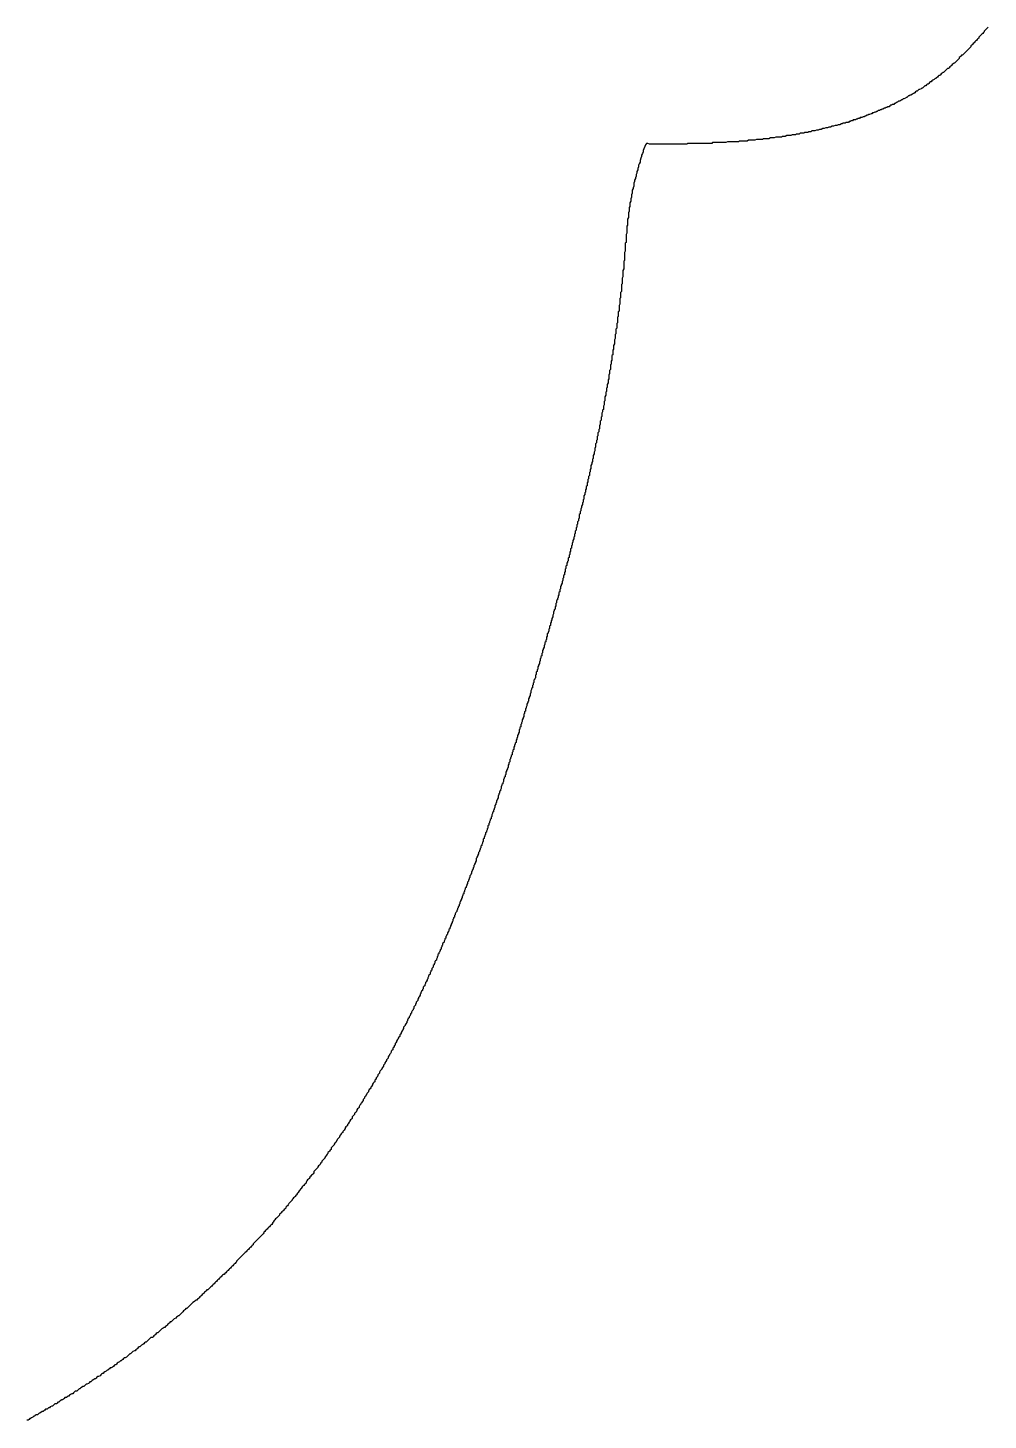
# Model space of a CAD drawing. Header units: millimetres. Extents: x 289 to 9778, y -894 to 6380.
# Drawn here: x 7128.67 to 7140.98, y -453.5 to -435.65 of the extents above; entities that cross this region are included whole.
import ezdxf

# ---------------------------------------------------------------- set-up
doc = ezdxf.new("R2010")
doc.units = ezdxf.units.MM

msp = doc.modelspace()

# ---------------------------------------------------------------- linework, layer by layer
msp.add_polyline3d([(7140.98, -435.643, 0), (7140.97, -435.653, 0), (7140.96, -435.663, 0), (7140.95, -435.673, 0), (7140.94, -435.683, 0), (7140.93, -435.693, 0), (7140.93, -435.703, 0), (7140.92, -435.713, 0), (7140.91, -435.723, 0), (7140.9, -435.733, 0), (7140.89, -435.743, 0), (7140.88, -435.753, 0), (7140.87, -435.763, 0), (7140.86, -435.773, 0), (7140.86, -435.783, 0), (7140.85, -435.793, 0), (7140.84, -435.803, 0), (7140.83, -435.813, 0), (7140.82, -435.823, 0), (7140.81, -435.833, 0), (7140.8, -435.843, 0), (7140.79, -435.853, 0), (7140.78, -435.863, 0), (7140.77, -435.873, 0), (7140.76, -435.883, 0), (7140.76, -435.893, 0), (7140.75, -435.903, 0), (7140.74, -435.913, 0), (7140.73, -435.923, 0), (7140.72, -435.933, 0), (7140.71, -435.943, 0), (7140.7, -435.953, 0), (7140.69, -435.963, 0), (7140.68, -435.973, 0), (7140.67, -435.983, 0), (7140.66, -435.993, 0), (7140.65, -436.003, 0), (7140.64, -436.003, 0), (7140.63, -436.013, 0), (7140.62, -436.023, 0), (7140.61, -436.033, 0), (7140.61, -436.043, 0), (7140.6, -436.053, 0), (7140.59, -436.063, 0), (7140.58, -436.073, 0), (7140.57, -436.083, 0), (7140.56, -436.093, 0), (7140.55, -436.103, 0), (7140.54, -436.103, 0), (7140.53, -436.113, 0), (7140.52, -436.123, 0), (7140.51, -436.133, 0), (7140.5, -436.143, 0), (7140.49, -436.153, 0), (7140.48, -436.163, 0), (7140.47, -436.173, 0), (7140.46, -436.173, 0), (7140.45, -436.183, 0), (7140.44, -436.193, 0), (7140.43, -436.203, 0), (7140.42, -436.213, 0), (7140.41, -436.223, 0), (7140.4, -436.223, 0), (7140.39, -436.233, 0), (7140.38, -436.243, 0), (7140.37, -436.253, 0), (7140.36, -436.263, 0), (7140.35, -436.263, 0), (7140.34, -436.273, 0), (7140.33, -436.283, 0), (7140.32, -436.293, 0), (7140.31, -436.303, 0), (7140.3, -436.303, 0), (7140.29, -436.313, 0), (7140.27, -436.323, 0), (7140.26, -436.333, 0), (7140.25, -436.343, 0), (7140.24, -436.343, 0), (7140.23, -436.353, 0), (7140.22, -436.363, 0), (7140.21, -436.373, 0), (7140.2, -436.373, 0), (7140.19, -436.383, 0), (7140.18, -436.393, 0), (7140.17, -436.393, 0), (7140.16, -436.403, 0), (7140.15, -436.413, 0), (7140.14, -436.423, 0), (7140.13, -436.423, 0), (7140.12, -436.433, 0), (7140.1, -436.443, 0), (7140.09, -436.443, 0), (7140.08, -436.453, 0), (7140.07, -436.463, 0), (7140.06, -436.463, 0), (7140.05, -436.473, 0), (7140.04, -436.483, 0), (7140.03, -436.493, 0), (7140.02, -436.493, 0), (7140.01, -436.503, 0), (7139.99, -436.513, 0), (7139.98, -436.513, 0), (7139.97, -436.523, 0), (7139.96, -436.523, 0), (7139.95, -436.533, 0), (7139.94, -436.543, 0), (7139.93, -436.543, 0), (7139.92, -436.553, 0), (7139.9, -436.563, 0), (7139.89, -436.563, 0), (7139.88, -436.573, 0), (7139.87, -436.573, 0), (7139.86, -436.583, 0), (7139.85, -436.593, 0), (7139.83, -436.593, 0), (7139.82, -436.603, 0), (7139.81, -436.603, 0), (7139.8, -436.613, 0), (7139.79, -436.623, 0), (7139.78, -436.623, 0), (7139.77, -436.633, 0), (7139.75, -436.633, 0), (7139.74, -436.643, 0), (7139.73, -436.643, 0), (7139.72, -436.653, 0), (7139.71, -436.663, 0), (7139.69, -436.663, 0), (7139.68, -436.673, 0), (7139.67, -436.673, 0), (7139.66, -436.683, 0), (7139.65, -436.683, 0), (7139.63, -436.693, 0), (7139.62, -436.693, 0), (7139.61, -436.703, 0), (7139.6, -436.703, 0), (7139.59, -436.713, 0), (7139.57, -436.713, 0), (7139.56, -436.723, 0), (7139.55, -436.723, 0), (7139.54, -436.733, 0), (7139.53, -436.733, 0), (7139.51, -436.743, 0), (7139.5, -436.743, 0), (7139.49, -436.753, 0), (7139.48, -436.753, 0), (7139.46, -436.763, 0), (7139.45, -436.763, 0), (7139.44, -436.773, 0), (7139.43, -436.773, 0), (7139.41, -436.783, 0), (7139.4, -436.783, 0), (7139.39, -436.793, 0), (7139.38, -436.793, 0), (7139.36, -436.803, 0), (7139.35, -436.803, 0), (7139.34, -436.803, 0), (7139.33, -436.813, 0), (7139.31, -436.813, 0), (7139.3, -436.823, 0), (7139.29, -436.823, 0), (7139.28, -436.833, 0), (7139.26, -436.833, 0), (7139.25, -436.833, 0), (7139.24, -436.843, 0), (7139.22, -436.843, 0), (7139.21, -436.853, 0), (7139.2, -436.853, 0), (7139.19, -436.863, 0), (7139.17, -436.863, 0), (7139.16, -436.863, 0), (7139.15, -436.873, 0), (7139.13, -436.873, 0), (7139.12, -436.873, 0), (7139.11, -436.883, 0), (7139.1, -436.883, 0), (7139.08, -436.893, 0), (7139.07, -436.893, 0), (7139.06, -436.893, 0), (7139.04, -436.903, 0), (7139.03, -436.903, 0), (7139.02, -436.903, 0), (7139, -436.913, 0), (7138.99, -436.913, 0), (7138.98, -436.913, 0), (7138.96, -436.923, 0), (7138.95, -436.923, 0), (7138.94, -436.923, 0), (7138.92, -436.933, 0), (7138.91, -436.933, 0), (7138.9, -436.933, 0), (7138.88, -436.943, 0), (7138.87, -436.943, 0), (7138.86, -436.943, 0), (7138.84, -436.953, 0), (7138.83, -436.953, 0), (7138.82, -436.953, 0), (7138.8, -436.963, 0), (7138.79, -436.963, 0), (7138.78, -436.963, 0), (7138.76, -436.973, 0), (7138.75, -436.973, 0), (7138.74, -436.973, 0), (7138.72, -436.973, 0), (7138.71, -436.983, 0), (7138.7, -436.983, 0), (7138.68, -436.983, 0), (7138.67, -436.993, 0), (7138.66, -436.993, 0), (7138.64, -436.993, 0), (7138.63, -436.993, 0), (7138.62, -437.003, 0), (7138.6, -437.003, 0), (7138.59, -437.003, 0), (7138.57, -437.003, 0), (7138.56, -437.013, 0), (7138.55, -437.013, 0), (7138.53, -437.013, 0), (7138.52, -437.013, 0), (7138.51, -437.023, 0), (7138.49, -437.023, 0), (7138.48, -437.023, 0), (7138.47, -437.023, 0), (7138.45, -437.033, 0), (7138.44, -437.033, 0), (7138.42, -437.033, 0), (7138.41, -437.033, 0), (7138.4, -437.033, 0), (7138.38, -437.043, 0), (7138.37, -437.043, 0), (7138.35, -437.043, 0), (7138.34, -437.043, 0), (7138.33, -437.053, 0), (7138.31, -437.053, 0), (7138.3, -437.053, 0), (7138.29, -437.053, 0), (7138.27, -437.053, 0), (7138.26, -437.053, 0), (7138.24, -437.063, 0), (7138.23, -437.063, 0), (7138.22, -437.063, 0), (7138.2, -437.063, 0), (7138.19, -437.063, 0), (7138.17, -437.073, 0), (7138.16, -437.073, 0), (7138.15, -437.073, 0), (7138.13, -437.073, 0), (7138.12, -437.073, 0), (7138.1, -437.073, 0), (7138.09, -437.083, 0), (7138.08, -437.083, 0), (7138.06, -437.083, 0), (7138.05, -437.083, 0), (7138.03, -437.083, 0), (7138.02, -437.083, 0), (7138.01, -437.083, 0), (7137.99, -437.093, 0), (7137.98, -437.093, 0), (7137.96, -437.093, 0), (7137.95, -437.093, 0), (7137.94, -437.093, 0), (7137.92, -437.093, 0), (7137.91, -437.093, 0), (7137.89, -437.103, 0), (7137.88, -437.103, 0), (7137.87, -437.103, 0), (7137.85, -437.103, 0), (7137.84, -437.103, 0), (7137.82, -437.103, 0), (7137.81, -437.103, 0), (7137.79, -437.103, 0), (7137.78, -437.113, 0), (7137.77, -437.113, 0), (7137.75, -437.113, 0), (7137.74, -437.113, 0), (7137.72, -437.113, 0), (7137.71, -437.113, 0), (7137.7, -437.113, 0), (7137.68, -437.113, 0), (7137.67, -437.113, 0), (7137.65, -437.113, 0), (7137.64, -437.113, 0), (7137.62, -437.123, 0), (7137.61, -437.123, 0), (7137.6, -437.123, 0), (7137.58, -437.123, 0), (7137.57, -437.123, 0), (7137.55, -437.123, 0), (7137.54, -437.123, 0), (7137.53, -437.123, 0), (7137.51, -437.123, 0), (7137.5, -437.123, 0), (7137.48, -437.123, 0), (7137.47, -437.123, 0), (7137.45, -437.123, 0), (7137.44, -437.133, 0), (7137.43, -437.133, 0), (7137.41, -437.133, 0), (7137.4, -437.133, 0), (7137.38, -437.133, 0), (7137.37, -437.133, 0), (7137.36, -437.133, 0), (7137.34, -437.133, 0), (7137.33, -437.133, 0), (7137.31, -437.133, 0), (7137.3, -437.133, 0), (7137.28, -437.133, 0), (7137.27, -437.133, 0), (7137.26, -437.133, 0), (7137.24, -437.133, 0), (7137.23, -437.133, 0), (7137.21, -437.133, 0), (7137.2, -437.133, 0), (7137.19, -437.133, 0), (7137.17, -437.133, 0), (7137.16, -437.133, 0), (7137.14, -437.133, 0), (7137.13, -437.133, 0), (7137.12, -437.143, 0), (7137.1, -437.143, 0), (7137.09, -437.143, 0), (7137.07, -437.143, 0), (7137.06, -437.143, 0), (7137.04, -437.143, 0), (7137.03, -437.143, 0), (7137.02, -437.143, 0), (7137, -437.143, 0), (7136.99, -437.143, 0), (7136.97, -437.143, 0), (7136.96, -437.143, 0), (7136.95, -437.143, 0), (7136.93, -437.143, 0), (7136.92, -437.143, 0), (7136.9, -437.143, 0), (7136.89, -437.143, 0), (7136.88, -437.143, 0), (7136.86, -437.143, 0), (7136.85, -437.143, 0), (7136.83, -437.143, 0), (7136.82, -437.143, 0), (7136.81, -437.143, 0), (7136.79, -437.143, 0), (7136.78, -437.143, 0), (7136.76, -437.143, 0), (7136.75, -437.143, 0), (7136.74, -437.143, 0), (7136.72, -437.143, 0), (7136.71, -437.143, 0), (7136.69, -437.143, 0), (7136.68, -437.143, 0), (7136.67, -437.143, 0), (7136.65, -437.143, 0), (7136.64, -437.143, 0), (7136.62, -437.133, 0), (7136.61, -437.133, 0), (7136.6, -437.133, 0), (7136.59, -437.153, 0), (7136.58, -437.173, 0), (7136.57, -437.203, 0), (7136.56, -437.223, 0), (7136.56, -437.243, 0), (7136.55, -437.263, 0), (7136.54, -437.283, 0), (7136.54, -437.303, 0), (7136.53, -437.323, 0), (7136.52, -437.353, 0), (7136.52, -437.373, 0), (7136.51, -437.393, 0), (7136.5, -437.413, 0), (7136.5, -437.433, 0), (7136.49, -437.453, 0), (7136.49, -437.473, 0), (7136.48, -437.493, 0), (7136.48, -437.513, 0), (7136.47, -437.533, 0), (7136.47, -437.553, 0), (7136.46, -437.573, 0), (7136.46, -437.583, 0), (7136.45, -437.603, 0), (7136.45, -437.623, 0), (7136.44, -437.643, 0), (7136.44, -437.663, 0), (7136.44, -437.683, 0), (7136.43, -437.703, 0), (7136.43, -437.713, 0), (7136.42, -437.733, 0), (7136.42, -437.753, 0), (7136.42, -437.773, 0), (7136.41, -437.793, 0), (7136.41, -437.803, 0), (7136.41, -437.823, 0), (7136.4, -437.843, 0), (7136.4, -437.853, 0), (7136.4, -437.873, 0), (7136.39, -437.893, 0), (7136.39, -437.903, 0), (7136.39, -437.923, 0), (7136.39, -437.943, 0), (7136.38, -437.953, 0), (7136.38, -437.973, 0), (7136.38, -437.993, 0), (7136.38, -438.003, 0), (7136.37, -438.023, 0), (7136.37, -438.043, 0), (7136.37, -438.053, 0), (7136.37, -438.073, 0), (7136.37, -438.083, 0), (7136.36, -438.103, 0), (7136.36, -438.113, 0), (7136.36, -438.133, 0), (7136.36, -438.143, 0), (7136.36, -438.163, 0), (7136.36, -438.183, 0), (7136.35, -438.193, 0), (7136.35, -438.213, 0), (7136.35, -438.223, 0), (7136.35, -438.243, 0), (7136.35, -438.253, 0), (7136.35, -438.273, 0), (7136.35, -438.283, 0), (7136.34, -438.303, 0), (7136.34, -438.313, 0), (7136.34, -438.323, 0), (7136.34, -438.343, 0), (7136.34, -438.353, 0), (7136.34, -438.373, 0), (7136.34, -438.383, 0), (7136.34, -438.403, 0), (7136.33, -438.413, 0), (7136.33, -438.433, 0), (7136.33, -438.443, 0), (7136.33, -438.463, 0), (7136.33, -438.473, 0), (7136.33, -438.483, 0), (7136.33, -438.503, 0), (7136.33, -438.513, 0), (7136.32, -438.533, 0), (7136.32, -438.543, 0), (7136.32, -438.563, 0), (7136.32, -438.573, 0), (7136.32, -438.593, 0), (7136.32, -438.603, 0), (7136.32, -438.613, 0), (7136.32, -438.633, 0), (7136.31, -438.643, 0), (7136.31, -438.663, 0), (7136.31, -438.673, 0), (7136.31, -438.693, 0), (7136.31, -438.703, 0), (7136.31, -438.713, 0), (7136.31, -438.733, 0), (7136.31, -438.743, 0), (7136.3, -438.763, 0), (7136.3, -438.773, 0), (7136.3, -438.793, 0), (7136.3, -438.803, 0), (7136.3, -438.813, 0), (7136.3, -438.833, 0), (7136.3, -438.843, 0), (7136.29, -438.863, 0), (7136.29, -438.873, 0), (7136.29, -438.883, 0), (7136.29, -438.903, 0), (7136.29, -438.913, 0), (7136.29, -438.933, 0), (7136.28, -438.943, 0), (7136.28, -438.953, 0), (7136.28, -438.973, 0), (7136.28, -438.983, 0), (7136.28, -439.003, 0), (7136.28, -439.013, 0), (7136.28, -439.033, 0), (7136.27, -439.043, 0), (7136.27, -439.053, 0), (7136.27, -439.073, 0), (7136.27, -439.083, 0), (7136.27, -439.103, 0), (7136.27, -439.113, 0), (7136.26, -439.123, 0), (7136.26, -439.143, 0), (7136.26, -439.153, 0), (7136.26, -439.173, 0), (7136.26, -439.183, 0), (7136.26, -439.193, 0), (7136.25, -439.213, 0), (7136.25, -439.223, 0), (7136.25, -439.233, 0), (7136.25, -439.253, 0), (7136.25, -439.263, 0), (7136.25, -439.283, 0), (7136.24, -439.293, 0), (7136.24, -439.303, 0), (7136.24, -439.323, 0), (7136.24, -439.333, 0), (7136.24, -439.353, 0), (7136.23, -439.363, 0), (7136.23, -439.373, 0), (7136.23, -439.393, 0), (7136.23, -439.403, 0), (7136.23, -439.413, 0), (7136.23, -439.433, 0), (7136.22, -439.443, 0), (7136.22, -439.463, 0), (7136.22, -439.473, 0), (7136.22, -439.483, 0), (7136.22, -439.503, 0), (7136.21, -439.513, 0), (7136.21, -439.523, 0), (7136.21, -439.543, 0), (7136.21, -439.553, 0), (7136.21, -439.573, 0), (7136.2, -439.583, 0), (7136.2, -439.593, 0), (7136.2, -439.613, 0), (7136.2, -439.623, 0), (7136.2, -439.633, 0), (7136.19, -439.653, 0), (7136.19, -439.663, 0), (7136.19, -439.683, 0), (7136.19, -439.693, 0), (7136.19, -439.703, 0), (7136.18, -439.723, 0), (7136.18, -439.733, 0), (7136.18, -439.743, 0), (7136.18, -439.763, 0), (7136.18, -439.773, 0), (7136.17, -439.783, 0), (7136.17, -439.803, 0), (7136.17, -439.813, 0), (7136.17, -439.833, 0), (7136.17, -439.843, 0), (7136.16, -439.853, 0), (7136.16, -439.873, 0), (7136.16, -439.883, 0), (7136.16, -439.893, 0), (7136.16, -439.913, 0), (7136.15, -439.923, 0), (7136.15, -439.933, 0), (7136.15, -439.953, 0), (7136.15, -439.963, 0), (7136.14, -439.973, 0), (7136.14, -439.993, 0), (7136.14, -440.003, 0), (7136.14, -440.013, 0), (7136.14, -440.033, 0), (7136.13, -440.043, 0), (7136.13, -440.053, 0), (7136.13, -440.073, 0), (7136.13, -440.083, 0), (7136.12, -440.103, 0), (7136.12, -440.113, 0), (7136.12, -440.123, 0), (7136.12, -440.143, 0), (7136.12, -440.153, 0), (7136.11, -440.163, 0), (7136.11, -440.183, 0), (7136.11, -440.193, 0), (7136.11, -440.203, 0), (7136.1, -440.223, 0), (7136.1, -440.233, 0), (7136.1, -440.243, 0), (7136.1, -440.263, 0), (7136.09, -440.273, 0), (7136.09, -440.283, 0), (7136.09, -440.303, 0), (7136.09, -440.313, 0), (7136.08, -440.323, 0), (7136.08, -440.343, 0), (7136.08, -440.353, 0), (7136.08, -440.363, 0), (7136.07, -440.383, 0), (7136.07, -440.393, 0), (7136.07, -440.403, 0), (7136.07, -440.423, 0), (7136.07, -440.433, 0), (7136.06, -440.443, 0), (7136.06, -440.463, 0), (7136.06, -440.473, 0), (7136.06, -440.483, 0), (7136.05, -440.503, 0), (7136.05, -440.513, 0), (7136.05, -440.523, 0), (7136.05, -440.543, 0), (7136.04, -440.553, 0), (7136.04, -440.563, 0), (7136.04, -440.573, 0), (7136.03, -440.593, 0), (7136.03, -440.603, 0), (7136.03, -440.613, 0), (7136.03, -440.633, 0), (7136.02, -440.643, 0), (7136.02, -440.653, 0), (7136.02, -440.673, 0), (7136.02, -440.683, 0), (7136.01, -440.693, 0), (7136.01, -440.713, 0), (7136.01, -440.723, 0), (7136.01, -440.733, 0), (7136, -440.753, 0), (7136, -440.763, 0), (7136, -440.773, 0), (7136, -440.793, 0), (7135.99, -440.803, 0), (7135.99, -440.813, 0), (7135.99, -440.833, 0), (7135.98, -440.843, 0), (7135.98, -440.853, 0), (7135.98, -440.873, 0), (7135.98, -440.883, 0), (7135.97, -440.893, 0), (7135.97, -440.903, 0), (7135.97, -440.923, 0), (7135.97, -440.933, 0), (7135.96, -440.943, 0), (7135.96, -440.963, 0), (7135.96, -440.973, 0), (7135.95, -440.983, 0), (7135.95, -441.003, 0), (7135.95, -441.013, 0), (7135.95, -441.023, 0), (7135.94, -441.043, 0), (7135.94, -441.053, 0), (7135.94, -441.063, 0), (7135.94, -441.073, 0), (7135.93, -441.093, 0), (7135.93, -441.103, 0), (7135.93, -441.113, 0), (7135.92, -441.133, 0), (7135.92, -441.143, 0), (7135.92, -441.153, 0), (7135.92, -441.173, 0), (7135.91, -441.183, 0), (7135.91, -441.193, 0), (7135.91, -441.213, 0), (7135.9, -441.223, 0), (7135.9, -441.233, 0), (7135.9, -441.243, 0), (7135.89, -441.263, 0), (7135.89, -441.273, 0), (7135.89, -441.283, 0), (7135.89, -441.303, 0), (7135.88, -441.313, 0), (7135.88, -441.323, 0), (7135.88, -441.343, 0), (7135.87, -441.353, 0), (7135.87, -441.363, 0), (7135.87, -441.373, 0), (7135.87, -441.393, 0), (7135.86, -441.403, 0), (7135.86, -441.413, 0), (7135.86, -441.433, 0), (7135.85, -441.443, 0), (7135.85, -441.453, 0), (7135.85, -441.473, 0), (7135.84, -441.483, 0), (7135.84, -441.493, 0), (7135.84, -441.503, 0), (7135.84, -441.523, 0), (7135.83, -441.533, 0), (7135.83, -441.543, 0), (7135.83, -441.563, 0), (7135.82, -441.573, 0), (7135.82, -441.583, 0), (7135.82, -441.603, 0), (7135.81, -441.613, 0), (7135.81, -441.623, 0), (7135.81, -441.633, 0), (7135.8, -441.653, 0), (7135.8, -441.663, 0), (7135.8, -441.673, 0), (7135.8, -441.693, 0), (7135.79, -441.703, 0), (7135.79, -441.713, 0), (7135.79, -441.733, 0), (7135.78, -441.743, 0), (7135.78, -441.753, 0), (7135.78, -441.763, 0), (7135.77, -441.783, 0), (7135.77, -441.793, 0), (7135.77, -441.803, 0), (7135.76, -441.823, 0), (7135.76, -441.833, 0), (7135.76, -441.843, 0), (7135.75, -441.853, 0), (7135.75, -441.873, 0), (7135.75, -441.883, 0), (7135.74, -441.893, 0), (7135.74, -441.913, 0), (7135.74, -441.923, 0), (7135.74, -441.933, 0), (7135.73, -441.953, 0), (7135.73, -441.963, 0), (7135.73, -441.973, 0), (7135.72, -441.983, 0), (7135.72, -442.003, 0), (7135.72, -442.013, 0), (7135.71, -442.023, 0), (7135.71, -442.043, 0), (7135.71, -442.053, 0), (7135.7, -442.063, 0), (7135.7, -442.073, 0), (7135.7, -442.093, 0), (7135.69, -442.103, 0), (7135.69, -442.113, 0), (7135.69, -442.133, 0), (7135.68, -442.143, 0), (7135.68, -442.153, 0), (7135.68, -442.173, 0), (7135.67, -442.183, 0), (7135.67, -442.193, 0), (7135.67, -442.203, 0), (7135.66, -442.223, 0), (7135.66, -442.233, 0), (7135.66, -442.243, 0), (7135.65, -442.263, 0), (7135.65, -442.273, 0), (7135.65, -442.283, 0), (7135.64, -442.293, 0), (7135.64, -442.313, 0), (7135.64, -442.323, 0), (7135.63, -442.333, 0), (7135.63, -442.353, 0), (7135.63, -442.363, 0), (7135.62, -442.373, 0), (7135.62, -442.383, 0), (7135.62, -442.403, 0), (7135.61, -442.413, 0), (7135.61, -442.423, 0), (7135.61, -442.443, 0), (7135.6, -442.453, 0), (7135.6, -442.463, 0), (7135.6, -442.483, 0), (7135.59, -442.493, 0), (7135.59, -442.503, 0), (7135.58, -442.513, 0), (7135.58, -442.533, 0), (7135.58, -442.543, 0), (7135.57, -442.553, 0), (7135.57, -442.573, 0), (7135.57, -442.583, 0), (7135.56, -442.593, 0), (7135.56, -442.603, 0), (7135.56, -442.623, 0), (7135.55, -442.633, 0), (7135.55, -442.643, 0), (7135.55, -442.663, 0), (7135.54, -442.673, 0), (7135.54, -442.683, 0), (7135.54, -442.703, 0), (7135.53, -442.713, 0), (7135.53, -442.723, 0), (7135.53, -442.733, 0), (7135.52, -442.753, 0), (7135.52, -442.763, 0), (7135.52, -442.773, 0), (7135.51, -442.793, 0), (7135.51, -442.803, 0), (7135.5, -442.813, 0), (7135.5, -442.823, 0), (7135.5, -442.843, 0), (7135.49, -442.853, 0), (7135.49, -442.863, 0), (7135.49, -442.883, 0), (7135.48, -442.893, 0), (7135.48, -442.903, 0), (7135.48, -442.923, 0), (7135.47, -442.933, 0), (7135.47, -442.943, 0), (7135.47, -442.953, 0), (7135.46, -442.973, 0), (7135.46, -442.983, 0), (7135.45, -442.993, 0), (7135.45, -443.013, 0), (7135.45, -443.023, 0), (7135.44, -443.033, 0), (7135.44, -443.053, 0), (7135.44, -443.063, 0), (7135.43, -443.073, 0), (7135.43, -443.083, 0), (7135.43, -443.103, 0), (7135.42, -443.113, 0), (7135.42, -443.123, 0), (7135.41, -443.143, 0), (7135.41, -443.153, 0), (7135.41, -443.163, 0), (7135.4, -443.183, 0), (7135.4, -443.193, 0), (7135.4, -443.203, 0), (7135.39, -443.223, 0), (7135.39, -443.233, 0), (7135.39, -443.243, 0), (7135.38, -443.253, 0), (7135.38, -443.273, 0), (7135.37, -443.283, 0), (7135.37, -443.293, 0), (7135.37, -443.313, 0), (7135.36, -443.323, 0), (7135.36, -443.333, 0), (7135.36, -443.353, 0), (7135.35, -443.363, 0), (7135.35, -443.373, 0), (7135.35, -443.383, 0), (7135.34, -443.403, 0), (7135.34, -443.413, 0), (7135.33, -443.423, 0), (7135.33, -443.443, 0), (7135.33, -443.453, 0), (7135.32, -443.463, 0), (7135.32, -443.483, 0), (7135.32, -443.493, 0), (7135.31, -443.503, 0), (7135.31, -443.523, 0), (7135.3, -443.533, 0), (7135.3, -443.543, 0), (7135.3, -443.553, 0), (7135.29, -443.573, 0), (7135.29, -443.583, 0), (7135.29, -443.593, 0), (7135.28, -443.613, 0), (7135.28, -443.623, 0), (7135.27, -443.633, 0), (7135.27, -443.653, 0), (7135.27, -443.663, 0), (7135.26, -443.673, 0), (7135.26, -443.693, 0), (7135.26, -443.703, 0), (7135.25, -443.713, 0), (7135.25, -443.733, 0), (7135.24, -443.743, 0), (7135.24, -443.753, 0), (7135.24, -443.763, 0), (7135.23, -443.783, 0), (7135.23, -443.793, 0), (7135.23, -443.803, 0), (7135.22, -443.823, 0), (7135.22, -443.833, 0), (7135.21, -443.843, 0), (7135.21, -443.863, 0), (7135.21, -443.873, 0), (7135.2, -443.883, 0), (7135.2, -443.903, 0), (7135.19, -443.913, 0), (7135.19, -443.923, 0), (7135.19, -443.943, 0), (7135.18, -443.953, 0), (7135.18, -443.963, 0), (7135.18, -443.983, 0), (7135.17, -443.993, 0), (7135.17, -444.003, 0), (7135.16, -444.013, 0), (7135.16, -444.033, 0), (7135.16, -444.043, 0), (7135.15, -444.053, 0), (7135.15, -444.073, 0), (7135.14, -444.083, 0), (7135.14, -444.093, 0), (7135.14, -444.113, 0), (7135.13, -444.123, 0), (7135.13, -444.133, 0), (7135.12, -444.153, 0), (7135.12, -444.163, 0), (7135.12, -444.173, 0), (7135.11, -444.193, 0), (7135.11, -444.203, 0), (7135.11, -444.213, 0), (7135.1, -444.233, 0), (7135.1, -444.243, 0), (7135.09, -444.253, 0), (7135.09, -444.273, 0), (7135.09, -444.283, 0), (7135.08, -444.293, 0), (7135.08, -444.303, 0), (7135.07, -444.323, 0), (7135.07, -444.333, 0), (7135.07, -444.343, 0), (7135.06, -444.363, 0), (7135.06, -444.373, 0), (7135.05, -444.383, 0), (7135.05, -444.403, 0), (7135.05, -444.413, 0), (7135.04, -444.423, 0), (7135.04, -444.443, 0), (7135.03, -444.453, 0), (7135.03, -444.463, 0), (7135.03, -444.483, 0), (7135.02, -444.493, 0), (7135.02, -444.503, 0), (7135.01, -444.523, 0), (7135.01, -444.533, 0), (7135.01, -444.543, 0), (7135, -444.563, 0), (7135, -444.573, 0), (7134.99, -444.583, 0), (7134.99, -444.603, 0), (7134.99, -444.613, 0), (7134.98, -444.623, 0), (7134.98, -444.643, 0), (7134.97, -444.653, 0), (7134.97, -444.663, 0), (7134.97, -444.683, 0), (7134.96, -444.693, 0), (7134.96, -444.703, 0), (7134.95, -444.723, 0), (7134.95, -444.733, 0), (7134.95, -444.743, 0), (7134.94, -444.763, 0), (7134.94, -444.773, 0), (7134.93, -444.783, 0), (7134.93, -444.793, 0), (7134.93, -444.813, 0), (7134.92, -444.823, 0), (7134.92, -444.833, 0), (7134.91, -444.853, 0), (7134.91, -444.863, 0), (7134.9, -444.873, 0), (7134.9, -444.893, 0), (7134.9, -444.903, 0), (7134.89, -444.913, 0), (7134.89, -444.933, 0), (7134.88, -444.943, 0), (7134.88, -444.953, 0), (7134.88, -444.973, 0), (7134.87, -444.983, 0), (7134.87, -444.993, 0), (7134.86, -445.013, 0), (7134.86, -445.023, 0), (7134.85, -445.033, 0), (7134.85, -445.053, 0), (7134.85, -445.063, 0), (7134.84, -445.073, 0), (7134.84, -445.093, 0), (7134.83, -445.103, 0), (7134.83, -445.113, 0), (7134.83, -445.133, 0), (7134.82, -445.143, 0), (7134.82, -445.153, 0), (7134.81, -445.173, 0), (7134.81, -445.183, 0), (7134.8, -445.193, 0), (7134.8, -445.213, 0), (7134.8, -445.223, 0), (7134.79, -445.233, 0), (7134.79, -445.253, 0), (7134.78, -445.263, 0), (7134.78, -445.273, 0), (7134.77, -445.293, 0), (7134.77, -445.303, 0), (7134.77, -445.313, 0), (7134.76, -445.333, 0), (7134.76, -445.343, 0), (7134.75, -445.353, 0), (7134.75, -445.363, 0), (7134.74, -445.383, 0), (7134.74, -445.393, 0), (7134.74, -445.403, 0), (7134.73, -445.423, 0), (7134.73, -445.433, 0), (7134.72, -445.443, 0), (7134.72, -445.463, 0), (7134.71, -445.473, 0), (7134.71, -445.483, 0), (7134.7, -445.503, 0), (7134.7, -445.513, 0), (7134.7, -445.523, 0), (7134.69, -445.543, 0), (7134.69, -445.553, 0), (7134.68, -445.563, 0), (7134.68, -445.583, 0), (7134.67, -445.593, 0), (7134.67, -445.603, 0), (7134.66, -445.623, 0), (7134.66, -445.633, 0), (7134.66, -445.643, 0), (7134.65, -445.663, 0), (7134.65, -445.673, 0), (7134.64, -445.683, 0), (7134.64, -445.703, 0), (7134.63, -445.713, 0), (7134.63, -445.723, 0), (7134.62, -445.743, 0), (7134.62, -445.753, 0), (7134.62, -445.763, 0), (7134.61, -445.773, 0), (7134.61, -445.793, 0), (7134.6, -445.803, 0), (7134.6, -445.813, 0), (7134.59, -445.833, 0), (7134.59, -445.843, 0), (7134.58, -445.853, 0), (7134.58, -445.873, 0), (7134.57, -445.883, 0), (7134.57, -445.893, 0), (7134.57, -445.913, 0), (7134.56, -445.923, 0), (7134.56, -445.933, 0), (7134.55, -445.953, 0), (7134.55, -445.963, 0), (7134.54, -445.973, 0), (7134.54, -445.993, 0), (7134.53, -446.003, 0), (7134.53, -446.013, 0), (7134.52, -446.033, 0), (7134.52, -446.043, 0), (7134.51, -446.053, 0), (7134.51, -446.073, 0), (7134.51, -446.083, 0), (7134.5, -446.093, 0), (7134.5, -446.103, 0), (7134.49, -446.123, 0), (7134.49, -446.133, 0), (7134.48, -446.143, 0), (7134.48, -446.163, 0), (7134.47, -446.173, 0), (7134.47, -446.183, 0), (7134.46, -446.203, 0), (7134.46, -446.213, 0), (7134.45, -446.223, 0), (7134.45, -446.243, 0), (7134.44, -446.253, 0), (7134.44, -446.263, 0), (7134.43, -446.283, 0), (7134.43, -446.293, 0), (7134.42, -446.303, 0), (7134.42, -446.323, 0), (7134.42, -446.333, 0), (7134.41, -446.343, 0), (7134.41, -446.353, 0), (7134.4, -446.373, 0), (7134.4, -446.383, 0), (7134.39, -446.393, 0), (7134.39, -446.413, 0), (7134.38, -446.423, 0), (7134.38, -446.433, 0), (7134.37, -446.453, 0), (7134.37, -446.463, 0), (7134.36, -446.473, 0), (7134.36, -446.493, 0), (7134.35, -446.503, 0), (7134.35, -446.513, 0), (7134.34, -446.523, 0), (7134.34, -446.543, 0), (7134.33, -446.553, 0), (7134.33, -446.563, 0), (7134.32, -446.583, 0), (7134.32, -446.593, 0), (7134.31, -446.603, 0), (7134.31, -446.623, 0), (7134.3, -446.633, 0), (7134.3, -446.643, 0), (7134.29, -446.663, 0), (7134.29, -446.673, 0), (7134.28, -446.683, 0), (7134.28, -446.693, 0), (7134.27, -446.713, 0), (7134.27, -446.723, 0), (7134.26, -446.733, 0), (7134.26, -446.753, 0), (7134.25, -446.763, 0), (7134.25, -446.773, 0), (7134.24, -446.793, 0), (7134.24, -446.803, 0), (7134.23, -446.813, 0), (7134.23, -446.823, 0), (7134.22, -446.843, 0), (7134.22, -446.853, 0), (7134.21, -446.863, 0), (7134.21, -446.883, 0), (7134.2, -446.893, 0), (7134.2, -446.903, 0), (7134.19, -446.923, 0), (7134.19, -446.933, 0), (7134.18, -446.943, 0), (7134.18, -446.953, 0), (7134.17, -446.973, 0), (7134.17, -446.983, 0), (7134.16, -446.993, 0), (7134.15, -447.013, 0), (7134.15, -447.023, 0), (7134.14, -447.033, 0), (7134.14, -447.053, 0), (7134.13, -447.063, 0), (7134.13, -447.073, 0), (7134.12, -447.083, 0), (7134.12, -447.103, 0), (7134.11, -447.113, 0), (7134.11, -447.123, 0), (7134.1, -447.143, 0), (7134.1, -447.153, 0), (7134.09, -447.163, 0), (7134.09, -447.173, 0), (7134.08, -447.193, 0), (7134.08, -447.203, 0), (7134.07, -447.213, 0), (7134.07, -447.233, 0), (7134.06, -447.243, 0), (7134.05, -447.253, 0), (7134.05, -447.273, 0), (7134.04, -447.283, 0), (7134.04, -447.293, 0), (7134.03, -447.303, 0), (7134.03, -447.323, 0), (7134.02, -447.333, 0), (7134.02, -447.343, 0), (7134.01, -447.363, 0), (7134.01, -447.373, 0), (7134, -447.383, 0), (7133.99, -447.393, 0), (7133.99, -447.413, 0), (7133.98, -447.423, 0), (7133.98, -447.433, 0), (7133.97, -447.443, 0), (7133.97, -447.463, 0), (7133.96, -447.473, 0), (7133.96, -447.483, 0), (7133.95, -447.503, 0), (7133.94, -447.513, 0), (7133.94, -447.523, 0), (7133.93, -447.533, 0), (7133.93, -447.553, 0), (7133.92, -447.563, 0), (7133.92, -447.573, 0), (7133.91, -447.593, 0), (7133.91, -447.603, 0), (7133.9, -447.613, 0), (7133.89, -447.623, 0), (7133.89, -447.643, 0), (7133.88, -447.653, 0), (7133.88, -447.663, 0), (7133.87, -447.673, 0), (7133.87, -447.693, 0), (7133.86, -447.703, 0), (7133.85, -447.713, 0), (7133.85, -447.733, 0), (7133.84, -447.743, 0), (7133.84, -447.753, 0), (7133.83, -447.763, 0), (7133.83, -447.783, 0), (7133.82, -447.793, 0), (7133.81, -447.803, 0), (7133.81, -447.813, 0), (7133.8, -447.833, 0), (7133.8, -447.843, 0), (7133.79, -447.853, 0), (7133.79, -447.863, 0), (7133.78, -447.883, 0), (7133.77, -447.893, 0), (7133.77, -447.903, 0), (7133.76, -447.923, 0), (7133.76, -447.933, 0), (7133.75, -447.943, 0), (7133.74, -447.953, 0), (7133.74, -447.973, 0), (7133.73, -447.983, 0), (7133.73, -447.993, 0), (7133.72, -448.003, 0), (7133.71, -448.023, 0), (7133.71, -448.033, 0), (7133.7, -448.043, 0), (7133.7, -448.053, 0), (7133.69, -448.073, 0), (7133.68, -448.083, 0), (7133.68, -448.093, 0), (7133.67, -448.103, 0), (7133.67, -448.123, 0), (7133.66, -448.133, 0), (7133.65, -448.143, 0), (7133.65, -448.153, 0), (7133.64, -448.173, 0), (7133.64, -448.183, 0), (7133.63, -448.193, 0), (7133.62, -448.203, 0), (7133.62, -448.223, 0), (7133.61, -448.233, 0), (7133.61, -448.243, 0), (7133.6, -448.253, 0), (7133.59, -448.273, 0), (7133.59, -448.283, 0), (7133.58, -448.293, 0), (7133.58, -448.303, 0), (7133.57, -448.323, 0), (7133.56, -448.333, 0), (7133.56, -448.343, 0), (7133.55, -448.353, 0), (7133.54, -448.373, 0), (7133.54, -448.383, 0), (7133.53, -448.393, 0), (7133.53, -448.403, 0), (7133.52, -448.423, 0), (7133.51, -448.433, 0), (7133.51, -448.443, 0), (7133.5, -448.453, 0), (7133.49, -448.463, 0), (7133.49, -448.483, 0), (7133.48, -448.493, 0), (7133.48, -448.503, 0), (7133.47, -448.513, 0), (7133.46, -448.533, 0), (7133.46, -448.543, 0), (7133.45, -448.553, 0), (7133.44, -448.563, 0), (7133.44, -448.583, 0), (7133.43, -448.593, 0), (7133.42, -448.603, 0), (7133.42, -448.613, 0), (7133.41, -448.623, 0), (7133.4, -448.643, 0), (7133.4, -448.653, 0), (7133.39, -448.663, 0), (7133.38, -448.673, 0), (7133.38, -448.693, 0), (7133.37, -448.703, 0), (7133.37, -448.713, 0), (7133.36, -448.723, 0), (7133.35, -448.733, 0), (7133.35, -448.753, 0), (7133.34, -448.763, 0), (7133.33, -448.773, 0), (7133.33, -448.783, 0), (7133.32, -448.803, 0), (7133.31, -448.813, 0), (7133.31, -448.823, 0), (7133.3, -448.833, 0), (7133.29, -448.843, 0), (7133.29, -448.863, 0), (7133.28, -448.873, 0), (7133.27, -448.883, 0), (7133.27, -448.893, 0), (7133.26, -448.903, 0), (7133.25, -448.923, 0), (7133.25, -448.933, 0), (7133.24, -448.943, 0), (7133.23, -448.953, 0), (7133.23, -448.963, 0), (7133.22, -448.983, 0), (7133.21, -448.993, 0), (7133.21, -449.003, 0), (7133.2, -449.013, 0), (7133.19, -449.023, 0), (7133.18, -449.043, 0), (7133.18, -449.053, 0), (7133.17, -449.063, 0), (7133.16, -449.073, 0), (7133.16, -449.083, 0), (7133.15, -449.103, 0), (7133.14, -449.113, 0), (7133.14, -449.123, 0), (7133.13, -449.133, 0), (7133.12, -449.143, 0), (7133.12, -449.163, 0), (7133.11, -449.173, 0), (7133.1, -449.183, 0), (7133.09, -449.193, 0), (7133.09, -449.203, 0), (7133.08, -449.223, 0), (7133.07, -449.233, 0), (7133.07, -449.243, 0), (7133.06, -449.253, 0), (7133.05, -449.263, 0), (7133.04, -449.283, 0), (7133.04, -449.293, 0), (7133.03, -449.303, 0), (7133.02, -449.313, 0), (7133.02, -449.323, 0), (7133.01, -449.333, 0), (7133, -449.353, 0), (7132.99, -449.363, 0), (7132.99, -449.373, 0), (7132.98, -449.383, 0), (7132.97, -449.393, 0), (7132.97, -449.403, 0), (7132.96, -449.423, 0), (7132.95, -449.433, 0), (7132.94, -449.443, 0), (7132.94, -449.453, 0), (7132.93, -449.463, 0), (7132.92, -449.483, 0), (7132.92, -449.493, 0), (7132.91, -449.503, 0), (7132.9, -449.513, 0), (7132.89, -449.523, 0), (7132.89, -449.533, 0), (7132.88, -449.553, 0), (7132.87, -449.563, 0), (7132.86, -449.573, 0), (7132.86, -449.583, 0), (7132.85, -449.593, 0), (7132.84, -449.603, 0), (7132.83, -449.613, 0), (7132.83, -449.633, 0), (7132.82, -449.643, 0), (7132.81, -449.653, 0), (7132.8, -449.663, 0), (7132.8, -449.673, 0), (7132.79, -449.683, 0), (7132.78, -449.703, 0), (7132.77, -449.713, 0), (7132.77, -449.723, 0), (7132.76, -449.733, 0), (7132.75, -449.743, 0), (7132.74, -449.753, 0), (7132.74, -449.763, 0), (7132.73, -449.783, 0), (7132.72, -449.793, 0), (7132.71, -449.803, 0), (7132.71, -449.813, 0), (7132.7, -449.823, 0), (7132.69, -449.833, 0), (7132.68, -449.843, 0), (7132.67, -449.863, 0), (7132.67, -449.873, 0), (7132.66, -449.883, 0), (7132.65, -449.893, 0), (7132.64, -449.903, 0), (7132.64, -449.913, 0), (7132.63, -449.923, 0), (7132.62, -449.943, 0), (7132.61, -449.953, 0), (7132.6, -449.963, 0), (7132.6, -449.973, 0), (7132.59, -449.983, 0), (7132.58, -449.993, 0), (7132.57, -450.003, 0), (7132.56, -450.013, 0), (7132.56, -450.033, 0), (7132.55, -450.043, 0), (7132.54, -450.053, 0), (7132.53, -450.063, 0), (7132.52, -450.073, 0), (7132.52, -450.083, 0), (7132.51, -450.093, 0), (7132.5, -450.103, 0), (7132.49, -450.123, 0), (7132.48, -450.133, 0), (7132.48, -450.143, 0), (7132.47, -450.153, 0), (7132.46, -450.163, 0), (7132.45, -450.173, 0), (7132.44, -450.183, 0), (7132.44, -450.193, 0), (7132.43, -450.203, 0), (7132.42, -450.223, 0), (7132.41, -450.233, 0), (7132.4, -450.243, 0), (7132.39, -450.253, 0), (7132.39, -450.263, 0), (7132.38, -450.273, 0), (7132.37, -450.283, 0), (7132.36, -450.293, 0), (7132.35, -450.303, 0), (7132.34, -450.313, 0), (7132.34, -450.333, 0), (7132.33, -450.343, 0), (7132.32, -450.353, 0), (7132.31, -450.363, 0), (7132.3, -450.373, 0), (7132.29, -450.383, 0), (7132.29, -450.393, 0), (7132.28, -450.403, 0), (7132.27, -450.413, 0), (7132.26, -450.423, 0), (7132.25, -450.433, 0), (7132.24, -450.453, 0), (7132.24, -450.463, 0), (7132.23, -450.473, 0), (7132.22, -450.483, 0), (7132.21, -450.493, 0), (7132.2, -450.503, 0), (7132.19, -450.513, 0), (7132.18, -450.523, 0), (7132.18, -450.533, 0), (7132.17, -450.543, 0), (7132.16, -450.553, 0), (7132.15, -450.563, 0), (7132.14, -450.583, 0), (7132.13, -450.593, 0), (7132.12, -450.603, 0), (7132.12, -450.613, 0), (7132.11, -450.623, 0), (7132.1, -450.633, 0), (7132.09, -450.643, 0), (7132.08, -450.653, 0), (7132.07, -450.663, 0), (7132.06, -450.673, 0), (7132.06, -450.683, 0), (7132.05, -450.693, 0), (7132.04, -450.703, 0), (7132.03, -450.713, 0), (7132.02, -450.723, 0), (7132.01, -450.743, 0), (7132, -450.753, 0), (7131.99, -450.763, 0), (7131.98, -450.773, 0), (7131.98, -450.783, 0), (7131.97, -450.793, 0), (7131.96, -450.803, 0), (7131.95, -450.813, 0), (7131.94, -450.823, 0), (7131.93, -450.833, 0), (7131.92, -450.843, 0), (7131.91, -450.853, 0), (7131.9, -450.863, 0), (7131.9, -450.873, 0), (7131.89, -450.883, 0), (7131.88, -450.893, 0), (7131.87, -450.903, 0), (7131.86, -450.913, 0), (7131.85, -450.923, 0), (7131.84, -450.933, 0), (7131.83, -450.943, 0), (7131.82, -450.963, 0), (7131.81, -450.973, 0), (7131.81, -450.983, 0), (7131.8, -450.993, 0), (7131.79, -451.003, 0), (7131.78, -451.013, 0), (7131.77, -451.023, 0), (7131.76, -451.033, 0), (7131.75, -451.043, 0), (7131.74, -451.053, 0), (7131.73, -451.063, 0), (7131.72, -451.073, 0), (7131.71, -451.083, 0), (7131.7, -451.093, 0), (7131.7, -451.103, 0), (7131.69, -451.113, 0), (7131.68, -451.123, 0), (7131.67, -451.133, 0), (7131.66, -451.143, 0), (7131.65, -451.153, 0), (7131.64, -451.163, 0), (7131.63, -451.173, 0), (7131.62, -451.183, 0), (7131.61, -451.193, 0), (7131.6, -451.203, 0), (7131.59, -451.213, 0), (7131.58, -451.223, 0), (7131.57, -451.233, 0), (7131.56, -451.243, 0), (7131.56, -451.253, 0), (7131.55, -451.263, 0), (7131.54, -451.273, 0), (7131.53, -451.283, 0), (7131.52, -451.293, 0), (7131.51, -451.303, 0), (7131.5, -451.313, 0), (7131.49, -451.323, 0), (7131.48, -451.333, 0), (7131.47, -451.343, 0), (7131.46, -451.353, 0), (7131.45, -451.363, 0), (7131.44, -451.373, 0), (7131.43, -451.383, 0), (7131.42, -451.393, 0), (7131.41, -451.403, 0), (7131.4, -451.413, 0), (7131.39, -451.423, 0), (7131.38, -451.433, 0), (7131.37, -451.443, 0), (7131.36, -451.453, 0), (7131.35, -451.463, 0), (7131.35, -451.473, 0), (7131.34, -451.483, 0), (7131.33, -451.493, 0), (7131.32, -451.503, 0), (7131.31, -451.513, 0), (7131.3, -451.523, 0), (7131.29, -451.533, 0), (7131.28, -451.543, 0), (7131.27, -451.553, 0), (7131.26, -451.563, 0), (7131.25, -451.573, 0), (7131.24, -451.583, 0), (7131.23, -451.593, 0), (7131.22, -451.603, 0), (7131.21, -451.613, 0), (7131.2, -451.623, 0), (7131.19, -451.633, 0), (7131.18, -451.633, 0), (7131.17, -451.643, 0), (7131.16, -451.653, 0), (7131.15, -451.663, 0), (7131.14, -451.673, 0), (7131.13, -451.683, 0), (7131.12, -451.693, 0), (7131.11, -451.703, 0), (7131.1, -451.713, 0), (7131.09, -451.723, 0), (7131.08, -451.733, 0), (7131.07, -451.743, 0), (7131.06, -451.753, 0), (7131.05, -451.763, 0), (7131.04, -451.773, 0), (7131.03, -451.783, 0), (7131.02, -451.793, 0), (7131.01, -451.803, 0), (7131, -451.813, 0), (7130.99, -451.823, 0), (7130.98, -451.833, 0), (7130.97, -451.833, 0), (7130.96, -451.843, 0), (7130.95, -451.853, 0), (7130.94, -451.863, 0), (7130.93, -451.873, 0), (7130.92, -451.883, 0), (7130.91, -451.893, 0), (7130.9, -451.903, 0), (7130.89, -451.913, 0), (7130.88, -451.923, 0), (7130.87, -451.933, 0), (7130.86, -451.943, 0), (7130.85, -451.953, 0), (7130.84, -451.963, 0), (7130.83, -451.963, 0), (7130.82, -451.973, 0), (7130.81, -451.983, 0), (7130.79, -451.993, 0), (7130.78, -452.003, 0), (7130.77, -452.013, 0), (7130.76, -452.023, 0), (7130.75, -452.033, 0), (7130.74, -452.043, 0), (7130.73, -452.053, 0), (7130.72, -452.063, 0), (7130.71, -452.073, 0), (7130.7, -452.073, 0), (7130.69, -452.083, 0), (7130.68, -452.093, 0), (7130.67, -452.103, 0), (7130.66, -452.113, 0), (7130.65, -452.123, 0), (7130.64, -452.133, 0), (7130.63, -452.143, 0), (7130.62, -452.153, 0), (7130.61, -452.163, 0), (7130.6, -452.163, 0), (7130.59, -452.173, 0), (7130.58, -452.183, 0), (7130.57, -452.193, 0), (7130.55, -452.203, 0), (7130.54, -452.213, 0), (7130.53, -452.223, 0), (7130.52, -452.233, 0), (7130.51, -452.243, 0), (7130.5, -452.243, 0), (7130.49, -452.253, 0), (7130.48, -452.263, 0), (7130.47, -452.273, 0), (7130.46, -452.283, 0), (7130.45, -452.293, 0), (7130.44, -452.303, 0), (7130.43, -452.313, 0), (7130.42, -452.313, 0), (7130.41, -452.323, 0), (7130.39, -452.333, 0), (7130.38, -452.343, 0), (7130.37, -452.353, 0), (7130.36, -452.363, 0), (7130.35, -452.373, 0), (7130.34, -452.383, 0), (7130.33, -452.383, 0), (7130.32, -452.393, 0), (7130.31, -452.403, 0), (7130.3, -452.413, 0), (7130.29, -452.423, 0), (7130.28, -452.433, 0), (7130.27, -452.443, 0), (7130.25, -452.443, 0), (7130.24, -452.453, 0), (7130.23, -452.463, 0), (7130.22, -452.473, 0), (7130.21, -452.483, 0), (7130.2, -452.493, 0), (7130.19, -452.503, 0), (7130.18, -452.503, 0), (7130.17, -452.513, 0), (7130.16, -452.523, 0), (7130.15, -452.533, 0), (7130.13, -452.543, 0), (7130.12, -452.553, 0), (7130.11, -452.563, 0), (7130.1, -452.563, 0), (7130.09, -452.573, 0), (7130.08, -452.583, 0), (7130.07, -452.593, 0), (7130.06, -452.603, 0), (7130.05, -452.613, 0), (7130.04, -452.613, 0), (7130.02, -452.623, 0), (7130.01, -452.633, 0), (7130, -452.643, 0), (7129.99, -452.653, 0), (7129.98, -452.653, 0), (7129.97, -452.663, 0), (7129.96, -452.673, 0), (7129.95, -452.683, 0), (7129.94, -452.693, 0), (7129.92, -452.703, 0), (7129.91, -452.703, 0), (7129.9, -452.713, 0), (7129.89, -452.723, 0), (7129.88, -452.733, 0), (7129.87, -452.743, 0), (7129.86, -452.743, 0), (7129.85, -452.753, 0), (7129.83, -452.763, 0), (7129.82, -452.773, 0), (7129.81, -452.783, 0), (7129.8, -452.793, 0), (7129.79, -452.793, 0), (7129.78, -452.803, 0), (7129.77, -452.813, 0), (7129.76, -452.823, 0), (7129.74, -452.833, 0), (7129.73, -452.833, 0), (7129.72, -452.843, 0), (7129.71, -452.853, 0), (7129.7, -452.863, 0), (7129.69, -452.863, 0), (7129.68, -452.873, 0), (7129.66, -452.883, 0), (7129.65, -452.893, 0), (7129.64, -452.903, 0), (7129.63, -452.903, 0), (7129.62, -452.913, 0), (7129.61, -452.923, 0), (7129.6, -452.933, 0), (7129.58, -452.943, 0), (7129.57, -452.943, 0), (7129.56, -452.953, 0), (7129.55, -452.963, 0), (7129.54, -452.973, 0), (7129.53, -452.973, 0), (7129.52, -452.983, 0), (7129.5, -452.993, 0), (7129.49, -453.003, 0), (7129.48, -453.013, 0), (7129.47, -453.013, 0), (7129.46, -453.023, 0), (7129.45, -453.033, 0), (7129.43, -453.043, 0), (7129.42, -453.043, 0), (7129.41, -453.053, 0), (7129.4, -453.063, 0), (7129.39, -453.073, 0), (7129.38, -453.073, 0), (7129.36, -453.083, 0), (7129.35, -453.093, 0), (7129.34, -453.103, 0), (7129.33, -453.103, 0), (7129.32, -453.113, 0), (7129.31, -453.123, 0), (7129.3, -453.133, 0), (7129.28, -453.133, 0), (7129.27, -453.143, 0), (7129.26, -453.153, 0), (7129.25, -453.163, 0), (7129.24, -453.163, 0), (7129.22, -453.173, 0), (7129.21, -453.183, 0), (7129.2, -453.193, 0), (7129.19, -453.193, 0), (7129.18, -453.203, 0), (7129.17, -453.213, 0), (7129.15, -453.213, 0), (7129.14, -453.223, 0), (7129.13, -453.233, 0), (7129.12, -453.243, 0), (7129.11, -453.243, 0), (7129.09, -453.253, 0), (7129.08, -453.263, 0), (7129.07, -453.273, 0), (7129.06, -453.273, 0), (7129.05, -453.283, 0), (7129.04, -453.293, 0), (7129.02, -453.293, 0), (7129.01, -453.303, 0), (7129, -453.313, 0), (7128.99, -453.323, 0), (7128.98, -453.323, 0), (7128.96, -453.333, 0), (7128.95, -453.343, 0), (7128.94, -453.343, 0), (7128.93, -453.353, 0), (7128.92, -453.363, 0), (7128.9, -453.363, 0), (7128.89, -453.373, 0), (7128.88, -453.383, 0), (7128.87, -453.393, 0), (7128.86, -453.393, 0), (7128.84, -453.403, 0), (7128.83, -453.413, 0), (7128.82, -453.413, 0), (7128.81, -453.423, 0), (7128.8, -453.433, 0), (7128.78, -453.433, 0), (7128.77, -453.443, 0), (7128.76, -453.453, 0), (7128.75, -453.453, 0), (7128.74, -453.463, 0), (7128.72, -453.473, 0), (7128.71, -453.483, 0), (7128.7, -453.483, 0), (7128.69, -453.493, 0), (7128.68, -453.503, 0), (7128.66, -453.503, 0)])

doc.saveas('drawing.dxf')
